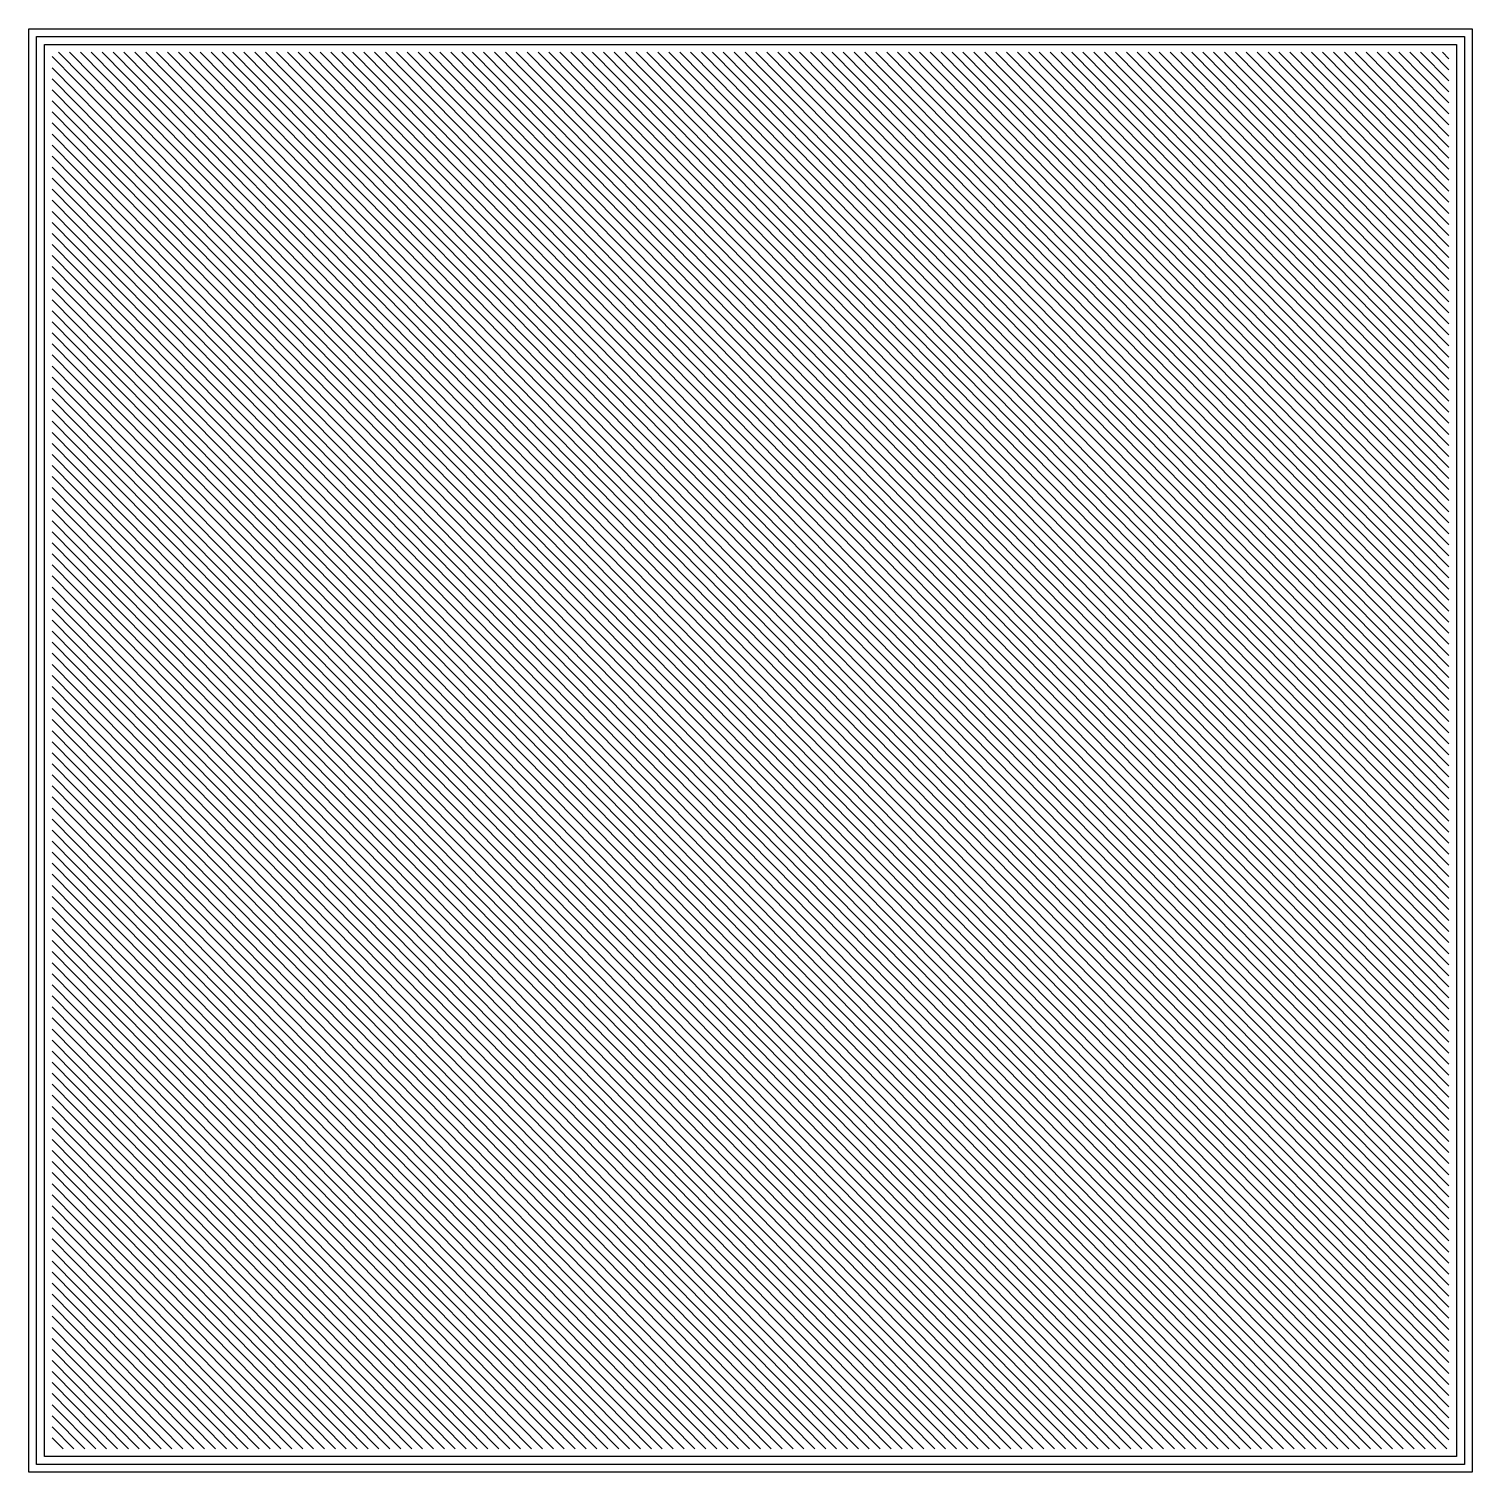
# Model space of a CAD drawing. Extents: x 0.1 to 14.9, y 0.1 to 14.9.
import ezdxf

# ---------------------------------------------------------------- set-up
doc = ezdxf.new("R2010")
doc.units = 0

msp = doc.modelspace()

# ---------------------------------------------------------------- linework, layer by layer
for p, q in [((0.059, 0.059), (0.059, 14.941)), ((0.059, 14.941), (14.941, 14.941)), ((14.941, 14.941), (14.941, 0.059)), ((0.139, 0.139), (0.139, 14.861)), ((0.139, 14.861), (14.861, 14.861)), ((0.219, 0.219), (0.219, 14.781)), ((0.219, 14.781), (14.781, 14.781)), ((14.781, 14.781), (14.781, 0.219)), ((14.861, 14.861), (14.861, 0.139)), ((0.299, 14.65448), (14.45542, 0.299)), ((14.56778, 0.299), (0.36548, 14.701)), ((0.47783, 14.701), (14.68014, 0.299)), ((14.701, 0.39177), (0.59019, 14.701)), ((0.70254, 14.701), (14.701, 0.50571)), ((14.701, 0.61964), (0.8149, 14.701)), ((0.92725, 14.701), (14.701, 0.73357)), ((14.701, 0.84751), (1.03961, 14.701)), ((1.15196, 14.701), (14.701, 0.96144)), ((14.701, 1.07539), (1.26432, 14.701)), ((1.37668, 14.701), (14.701, 1.18932)), ((14.701, 1.30325), (1.48903, 14.701)), ((1.60139, 14.701), (14.701, 1.41719)), ((14.701, 1.53113), (1.71374, 14.701)), ((1.82609, 14.701), (14.701, 1.64506)), ((14.701, 1.75899), (1.93845, 14.701)), ((2.05081, 14.701), (14.701, 1.87292)), ((14.701, 1.98686), (2.16316, 14.701)), ((2.27552, 14.701), (14.701, 2.1008)), ((14.701, 2.21473), (2.38788, 14.701)), ((2.50023, 14.701), (14.701, 2.32867)), ((14.701, 2.4426), (2.61259, 14.701)), ((2.72494, 14.701), (14.701, 2.55655)), ((14.701, 2.67048), (2.83729, 14.701)), ((2.94965, 14.701), (14.701, 2.78441)), ((14.701, 2.89834), (3.062, 14.701)), ((3.17436, 14.701), (14.701, 3.01227)), ((14.701, 3.12622), (3.28672, 14.701)), ((3.39907, 14.701), (14.701, 3.24015)), ((14.701, 3.35408), (3.51143, 14.701)), ((3.62379, 14.701), (14.701, 3.46802)), ((14.701, 3.58195), (3.73614, 14.701)), ((3.84849, 14.701), (14.701, 3.6959)), ((14.701, 3.80983), (3.96084, 14.701)), ((4.0732, 14.701), (14.701, 3.92376)), ((14.701, 4.03769), (4.18556, 14.701)), ((4.29792, 14.701), (14.701, 4.15163)), ((14.701, 4.26557), (4.41027, 14.701)), ((4.52262, 14.701), (14.701, 4.3795)), ((14.701, 4.49344), (4.63499, 14.701)), ((4.74734, 14.701), (14.701, 4.60737)), ((14.701, 4.72131), (4.85969, 14.701)), ((4.97204, 14.701), (14.701, 4.83525)), ((14.701, 4.94918), (5.08439, 14.701)), ((5.19676, 14.701), (14.701, 5.06311)), ((14.701, 5.17705), (5.30912, 14.701)), ((5.42147, 14.701), (14.701, 5.29098)), ((14.701, 5.40492), (5.53382, 14.701)), ((5.64618, 14.701), (14.701, 5.51885)), ((14.701, 5.63279), (5.75854, 14.701)), ((5.87089, 14.701), (14.701, 5.74672)), ((14.701, 5.86066), (5.98324, 14.701)), ((6.0956, 14.701), (14.701, 5.97459)), ((14.701, 6.08853), (6.20795, 14.701)), ((6.32032, 14.701), (14.701, 6.20247)), ((14.701, 6.3164), (6.43267, 14.701)), ((6.54502, 14.701), (14.701, 6.43034)), ((14.701, 6.54427), (6.65737, 14.701)), ((6.76973, 14.701), (14.701, 6.6582)), ((14.701, 6.77214), (6.88209, 14.701)), ((6.99444, 14.701), (14.701, 6.88607)), ((14.701, 7.00001), (7.1068, 14.701)), ((7.21915, 14.701), (14.701, 7.11395)), ((14.701, 7.22788), (7.33151, 14.701)), ((7.44387, 14.701), (14.701, 7.34182)), ((14.701, 7.45575), (7.55622, 14.701)), ((7.66857, 14.701), (14.701, 7.56969)), ((14.701, 7.68362), (7.78093, 14.701)), ((7.89328, 14.701), (14.701, 7.79756)), ((14.701, 7.91149), (8.00564, 14.701)), ((8.11799, 14.701), (14.701, 8.02542)), ((14.701, 8.13936), (8.23035, 14.701)), ((8.34271, 14.701), (14.701, 8.2533)), ((14.701, 8.36723), (8.45506, 14.701)), ((8.56742, 14.701), (14.701, 8.48117)), ((14.701, 8.5951), (8.67977, 14.701)), ((8.79213, 14.701), (14.701, 8.70904)), ((14.701, 8.82298), (8.90448, 14.701)), ((9.01683, 14.701), (14.701, 8.93691)), ((14.701, 9.05084), (9.12919, 14.701)), ((9.24155, 14.701), (14.701, 9.16478)), ((14.701, 9.27871), (9.35391, 14.701)), ((9.46626, 14.701), (14.701, 9.39265)), ((14.701, 9.50658), (9.57861, 14.701)), ((9.69097, 14.701), (14.701, 9.62052)), ((14.701, 9.73445), (9.80333, 14.701)), ((9.91568, 14.701), (14.701, 9.8484)), ((14.701, 9.96233), (10.02804, 14.701)), ((10.14039, 14.701), (14.701, 10.07626)), ((14.701, 10.19019), (10.25274, 14.701)), ((10.3651, 14.701), (14.701, 10.30413)), ((14.701, 10.41807), (10.47746, 14.701)), ((10.58981, 14.701), (14.701, 10.532)), ((14.701, 10.64594), (10.70217, 14.701)), ((10.81453, 14.701), (14.701, 10.75987)), ((14.701, 10.8738), (10.92688, 14.701)), ((11.03924, 14.701), (14.701, 10.98774)), ((14.701, 11.10168), (11.15159, 14.701)), ((11.26394, 14.701), (14.701, 11.21561)), ((14.701, 11.32954), (11.3763, 14.701)), ((11.48866, 14.701), (14.701, 11.44348)), ((14.701, 11.55742), (11.60101, 14.701)), ((11.71336, 14.701), (14.701, 11.67135)), ((14.701, 11.78529), (11.82573, 14.701)), ((11.93808, 14.701), (14.701, 11.89922)), ((14.701, 12.01316), (12.05043, 14.701)), ((12.16279, 14.701), (14.701, 12.12709)), ((14.701, 12.24102), (12.27514, 14.701)), ((12.3875, 14.701), (14.701, 12.35496)), ((14.701, 12.4689), (12.49986, 14.701)), ((12.61221, 14.701), (14.701, 12.58283)), ((14.701, 12.69677), (12.72456, 14.701)), ((12.83692, 14.701), (14.701, 12.8107)), ((14.701, 12.92464), (12.94928, 14.701)), ((13.06163, 14.701), (14.701, 13.03858)), ((14.701, 13.15251), (13.17398, 14.701)), ((13.28634, 14.701), (14.701, 13.26644)), ((14.701, 13.38038), (13.3987, 14.701)), ((13.51106, 14.701), (14.701, 13.49432)), ((14.701, 13.60825), (13.62341, 14.701)), ((13.73576, 14.701), (14.701, 13.72218)), ((14.701, 13.83612), (13.84812, 14.701)), ((13.96047, 14.701), (14.701, 13.95005)), ((14.701, 14.06399), (14.07283, 14.701)), ((14.18518, 14.701), (14.701, 14.17792)), ((14.701, 14.29186), (14.29754, 14.701)), ((14.40989, 14.701), (14.701, 14.4058)), ((14.701, 14.51973), (14.52225, 14.701)), ((14.63461, 14.701), (14.701, 14.63367)), ((14.34306, 0.299), (0.299, 14.54053)), ((0.299, 14.4266), (14.23071, 0.299)), ((14.11836, 0.299), (0.299, 14.31266)), ((0.299, 14.19873), (14.006, 0.299)), ((13.89365, 0.299), (0.299, 14.0848)), ((0.299, 13.97086), (13.78129, 0.299)), ((13.66894, 0.299), (0.299, 13.85692)), ((0.29899, 13.74299), (13.55659, 0.299)), ((13.44422, 0.299), (0.299, 13.62906)), ((0.299, 13.51513), (13.33186, 0.299)), ((13.21951, 0.299), (0.299, 13.40118)), ((0.299, 13.28724), (13.10716, 0.299)), ((12.99481, 0.299), (0.299, 13.17331)), ((0.299, 13.05938), (12.88245, 0.299)), ((12.77009, 0.299), (0.299, 12.94545)), ((0.299, 12.8315), (12.65774, 0.299)), ((12.54539, 0.299), (0.299, 12.71757)), ((0.29899, 12.60364), (12.43302, 0.299)), ((12.32067, 0.299), (0.29899, 12.48971)), ((0.29899, 12.37578), (12.20831, 0.299)), ((12.09596, 0.299), (0.29899, 12.26183)), ((0.299, 12.1479), (11.98361, 0.299)), ((11.87125, 0.299), (0.299, 12.03396)), ((0.299, 11.92003), (11.75889, 0.299)), ((11.64654, 0.299), (0.299, 11.8061)), ((0.299, 11.69215), (11.53419, 0.299)), ((11.42183, 0.299), (0.299, 11.57822)), ((0.299, 11.46429), (11.30947, 0.299)), ((11.19711, 0.299), (0.299, 11.35036)), ((0.299, 11.23642), (11.08476, 0.299)), ((10.97241, 0.299), (0.299, 11.12248)), ((0.299, 11.00855), (10.86006, 0.299)), ((10.74769, 0.299), (0.299, 10.89461)), ((0.299, 10.78068), (10.63534, 0.299)), ((10.52299, 0.299), (0.299, 10.66674)), ((0.299, 10.5528), (10.41063, 0.299)), ((10.29828, 0.299), (0.299, 10.43887)), ((0.299, 10.32494), (10.18591, 0.299)), ((10.07356, 0.299), (0.299, 10.211)), ((0.299, 10.09707), (9.96121, 0.299)), ((9.84886, 0.299), (0.299, 9.98313)), ((0.299, 9.8692), (9.7365, 0.299)), ((9.62414, 0.299), (0.299, 9.75526)), ((0.299, 9.64132), (9.51179, 0.299)), ((9.39944, 0.299), (0.299, 9.52739)), ((0.299, 9.41345), (9.28708, 0.299)), ((9.17472, 0.299), (0.299, 9.29952)), ((0.299, 9.18558), (9.06236, 0.299)), ((8.95001, 0.299), (0.299, 9.07165)), ((0.299, 8.95772), (8.83766, 0.299)), ((8.72531, 0.299), (0.299, 8.84378)), ((0.299, 8.72985), (8.61295, 0.299)), ((8.50059, 0.299), (0.299, 8.61591)), ((0.299, 8.50197), (8.38824, 0.299)), ((8.27588, 0.299), (0.299, 8.38804)), ((0.299, 8.2741), (8.16352, 0.299)), ((8.05117, 0.299), (0.299, 8.16017)), ((0.299, 8.04623), (7.93881, 0.299)), ((7.82646, 0.299), (0.299, 7.9323)), ((0.299, 7.81836), (7.71411, 0.299)), ((7.60175, 0.299), (0.299, 7.70443)), ((0.299, 7.59049), (7.48939, 0.299)), ((7.37704, 0.299), (0.299, 7.47656)), ((0.299, 7.36262), (7.26468, 0.299)), ((7.15232, 0.299), (0.29899, 7.24868)), ((0.299, 7.13475), (7.03997, 0.299)), ((6.92762, 0.299), (0.299, 7.02081)), ((0.299, 6.90688), (6.81526, 0.299)), ((6.70291, 0.299), (0.299, 6.79295)), ((0.299, 6.67901), (6.59055, 0.299)), ((6.47819, 0.299), (0.299, 6.56507)), ((0.299, 6.45114), (6.36584, 0.299)), ((6.25348, 0.299), (0.29899, 6.33721)), ((0.299, 6.22327), (6.14113, 0.299)), ((6.02877, 0.299), (0.299, 6.10933)), ((0.299, 5.9954), (5.91642, 0.299)), ((5.80407, 0.299), (0.29899, 5.88147)), ((0.299, 5.76753), (5.69171, 0.299)), ((0.29899, 5.53965), (5.46699, 0.299)), ((5.57935, 0.299), (0.299, 5.6536)), ((5.35464, 0.299), (0.299, 5.42572)), ((0.299, 5.31179), (5.24229, 0.299)), ((5.12993, 0.299), (0.299, 5.19786)), ((0.299, 5.08392), (5.01758, 0.299)), ((4.90522, 0.299), (0.299, 4.96998)), ((0.299, 4.85605), (4.79287, 0.299)), ((4.68051, 0.299), (0.299, 4.74211)), ((0.299, 4.62818), (4.56815, 0.299)), ((4.4558, 0.299), (0.299, 4.51425)), ((0.299, 4.4003), (4.34344, 0.299)), ((4.23109, 0.299), (0.299, 4.28637)), ((0.299, 4.17244), (4.11873, 0.299)), ((4.00638, 0.299), (0.299, 4.0585)), ((0.299, 3.94457), (3.89402, 0.299)), ((3.78167, 0.299), (0.299, 3.83063)), ((0.299, 3.7167), (3.66931, 0.299)), ((3.55695, 0.299), (0.299, 3.60276)), ((0.299, 3.48883), (3.4446, 0.299)), ((3.33225, 0.299), (0.299, 3.37489)), ((0.299, 3.26095), (3.21989, 0.299)), ((3.10754, 0.299), (0.299, 3.14702)), ((0.299, 3.03308), (2.99518, 0.299)), ((2.88282, 0.299), (0.299, 2.91915)), ((0.299, 2.80522), (2.77047, 0.299)), ((2.65811, 0.299), (0.299, 2.69128)), ((0.299, 2.57734), (2.54576, 0.299)), ((2.4334, 0.299), (0.299, 2.46341)), ((0.299, 2.34947), (2.32105, 0.299)), ((2.20869, 0.299), (0.299, 2.23554)), ((0.299, 2.12161), (2.09634, 0.299)), ((1.98398, 0.299), (0.299, 2.00767)), ((0.299, 1.89373), (1.87162, 0.299)), ((1.75927, 0.299), (0.299, 1.7798)), ((0.299, 1.66587), (1.64692, 0.299)), ((1.53456, 0.299), (0.299, 1.55193)), ((0.299, 1.438), (1.42221, 0.299)), ((1.30985, 0.299), (0.299, 1.32405)), ((0.299, 1.21012), (1.19749, 0.299)), ((1.08514, 0.299), (0.299, 1.09619)), ((0.299, 0.98225), (0.97278, 0.299)), ((0.86043, 0.299), (0.299, 0.86832)), ((0.299, 0.75438), (0.74807, 0.299)), ((0.63572, 0.299), (0.299, 0.64045)), ((0.299, 0.52651), (0.52336, 0.299)), ((0.41101, 0.299), (0.299, 0.41258)), ((14.781, 0.219), (0.219, 0.219)), ((14.781, 0.219), (14.781, 0.219)), ((14.941, 0.059), (0.059, 0.059)), ((14.861, 0.139), (0.139, 0.139)), ((14.861, 0.139), (14.861, 0.139)), ((14.941, 0.059), (14.941, 0.059))]:
    msp.add_line(p, q)

doc.saveas('drawing.dxf')
